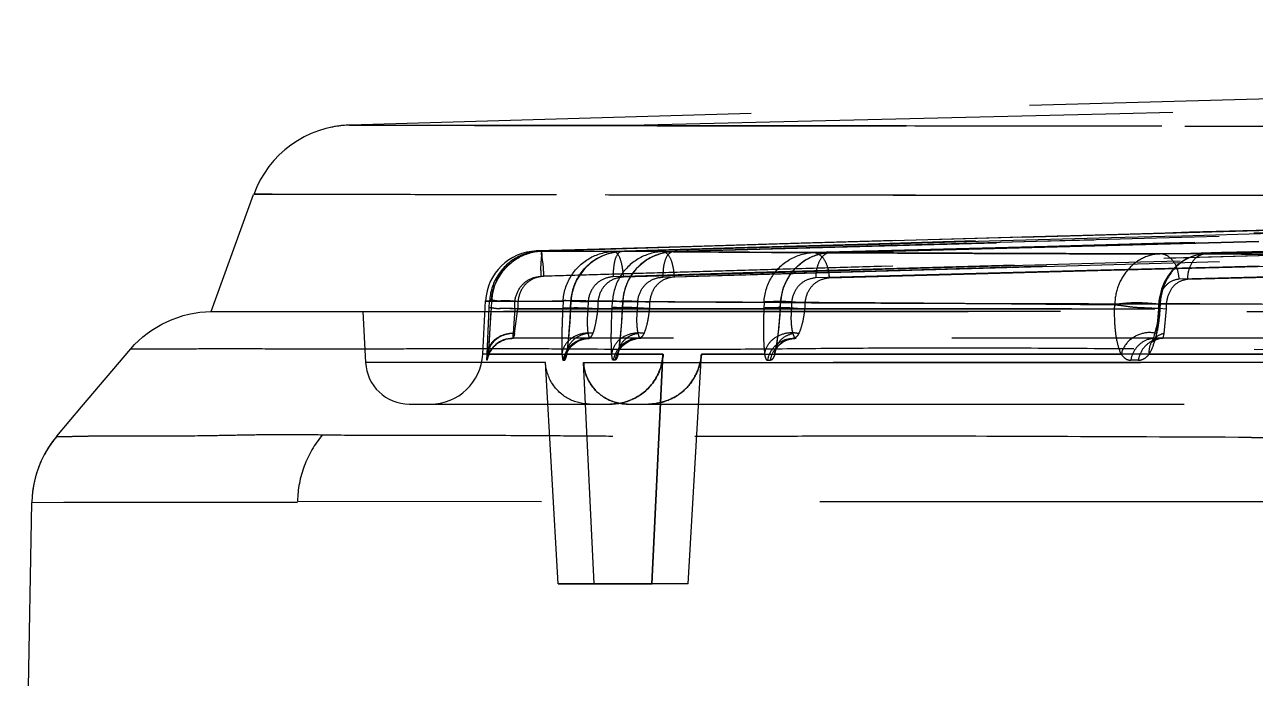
# Model space of a CAD drawing. Header units: millimetres. Extents: x 1236 to 1656, y -100 to 494.
# Drawn here: x 1473.7 to 1476.507, y 346.634 to 348.125 of the extents above; entities that cross this region are included whole.
import ezdxf

# ---------------------------------------------------------------- set-up
doc = ezdxf.new("R2010")
doc.units = ezdxf.units.MM
doc.header["$LTSCALE"] = 0.1
doc.linetypes.add('HIDDENX2', pattern=[19.05, 12.7, -6.35])
doc.layers.add('HIDDEN', color=8, linetype='HIDDENX2')

msp = doc.modelspace()

# ---------------------------------------------------------------- linework, layer by layer
at = {"layer": 'HIDDEN'}
for p, q in [((1474.8508, 347.8952), (1474.4428, 347.8961)), ((1474.938, 347.895), (1474.8508, 347.8952)), ((1475.0492, 347.8948), (1474.938, 347.895)), ((1474.1255, 347.4707), (1474.2226, 347.7376)), ((1477.0353, 347.6706), (1474.8679, 347.6089)), ((1476.5153, 347.6304), (1475.5374, 347.605)), ((1475.5376, 347.605), (1476.5155, 347.6305)), ((1474.8679, 347.6089), (1474.8646, 347.6088)), ((1474.8679, 347.6089), (1474.8666, 347.6089)), ((1475.0435, 347.6079), (1474.8679, 347.6089)), ((1474.868, 347.6089), (1474.8767, 347.6088)), ((1474.881, 347.6088), (1475.1555, 347.6073)), ((1475.4994, 347.6053), (1475.0617, 347.6078)), ((1474.1251, 347.4708), (1474.9684, 347.4708)), ((1474.1255, 347.4708), (1474.421, 347.4708)), ((1474.1255, 347.4708), (1474.4511, 347.4708)), ((1474.4511, 347.4708), (1474.5826, 347.4708)), ((1474.4717, 347.471), (1474.4778, 347.3544)), ((1474.5826, 347.4708), (1476.6082, 347.4708)), ((1512.2577, 347.4708), (1474.6207, 347.4708)), ((1474.7453, 347.3734), (1474.7517, 347.4952)), ((1474.7517, 347.4952), (1474.7607, 347.4952)), ((1474.7517, 347.4947), (1474.9284, 347.4947)), ((1474.755, 347.3734), (1474.7598, 347.4783)), ((1474.7641, 347.4803), (1474.7576, 347.3734)), ((1474.7598, 347.4783), (1474.7607, 347.4952)), ((1474.7598, 347.4783), (1474.7607, 347.4952)), ((1474.7649, 347.4952), (1474.764, 347.4783)), ((1475.0409, 347.4952), (1474.7649, 347.4936)), ((1474.818, 347.4773), (1474.8147, 347.4207)), ((1474.8177, 347.4207), (1474.8251, 347.4772)), ((1474.818, 347.4773), (1474.8183, 347.4942)), ((1474.818, 347.4773), (1489.0818, 347.4773)), ((1474.8255, 347.4942), (1474.8251, 347.4772)), ((1474.8251, 347.4772), (1492.3882, 347.4772)), ((1474.9284, 347.4942), (1474.9276, 347.4783)), ((1474.9454, 347.4783), (1474.9463, 347.4942)), ((1474.9455, 347.4783), (1474.9849, 347.4772)), ((1474.9458, 347.4783), (1474.9467, 347.4941)), ((1474.9464, 347.4941), (1474.9855, 347.4931)), ((1474.9467, 347.4941), (1475.3869, 347.4915)), ((1474.9855, 347.4931), (1474.9849, 347.4772)), ((1475.0081, 347.4772), (1475.0084, 347.4932)), ((1475.0081, 347.4772), (1491.3229, 347.4772)), ((1475.0402, 347.4797), (1475.0409, 347.4936)), ((1475.0642, 347.4935), (1475.0634, 347.4783)), ((1475.0644, 347.4934), (1475.0635, 347.4783)), ((1475.0635, 347.4783), (1475.0981, 347.4772)), ((1475.0986, 347.4924), (1475.0644, 347.4934)), ((1475.0981, 347.4772), (1475.0986, 347.4924)), ((1475.1257, 347.4926), (1475.1254, 347.4772)), ((1475.3869, 347.4915), (1475.3864, 347.4783)), ((1475.4235, 347.4783), (1475.4242, 347.4914)), ((1475.4239, 347.4783), (1475.4246, 347.4913)), ((1475.4491, 347.4772), (1475.4239, 347.4783)), ((1475.4246, 347.4913), (1475.4496, 347.4903)), ((1475.4457, 347.4796), (1475.4803, 347.4772)), ((1475.4805, 347.4905), (1475.4474, 347.4928)), ((1475.4496, 347.4903), (1475.4491, 347.4772)), ((1475.4803, 347.4772), (1475.4805, 347.4905)), ((1476.2864, 347.4772), (1476.2816, 347.4207)), ((1476.2865, 347.4871), (1476.2865, 347.4772)), ((1476.2874, 347.4884), (1476.2869, 347.4784)), ((1476.2896, 347.4783), (1476.2869, 347.4784)), ((1476.2869, 347.4784), (1476.3044, 347.4772)), ((1476.3048, 347.4873), (1476.2874, 347.4884)), ((1476.2874, 347.4884), (1476.2902, 347.4883)), ((1476.2902, 347.4883), (1476.2896, 347.4783)), ((1476.2992, 347.4207), (1476.3044, 347.4772)), ((1476.3044, 347.4772), (1476.3048, 347.4873)), ((1474.8142, 347.4097), (1474.8147, 347.4207)), ((1476.2816, 347.4207), (1476.2797, 347.4097)), ((1476.2969, 347.4097), (1476.2992, 347.4207)), ((1473.8303, 347.2531), (1473.9424, 347.3857)), ((1492.325, 347.4097), (1474.8136, 347.4097)), ((1474.8137, 347.4097), (1474.8142, 347.4097)), ((1474.9878, 347.4096), (1474.9894, 347.4097)), ((1474.9256, 347.3734), (1474.7453, 347.3734)), ((1474.755, 347.3734), (1474.7453, 347.3734)), ((1474.7544, 347.3597), (1474.755, 347.3734)), ((1474.7551, 347.3597), (1474.7544, 347.3597)), ((1474.7576, 347.3734), (1474.7551, 347.3597)), ((1474.7576, 347.3734), (1475.0393, 347.3734)), ((1474.9281, 347.3597), (1474.9311, 347.3597)), ((1475.1558, 347.3734), (1474.937, 347.3734)), ((1475.0469, 347.3597), (1475.043, 347.3597)), ((1475.0537, 347.3734), (1475.1565, 347.3734)), ((1475.131, 346.8497), (1475.1562, 347.3734)), ((1475.1312, 346.8496), (1475.1565, 347.3734)), ((1475.2138, 346.8497), (1475.2438, 347.3734)), ((1475.2139, 346.8497), (1475.244, 347.3733)), ((1475.3882, 347.3734), (1475.2437, 347.3734)), ((1475.2441, 347.3733), (1476.2014, 347.3732)), ((1475.3951, 347.3596), (1475.4014, 347.3596)), ((1478.4747, 347.3734), (1475.4113, 347.3734)), ((1476.2403, 347.3597), (1476.2232, 347.3597)), ((1476.265, 347.3734), (1480.2381, 347.3734)), ((1476.5049, 347.3846), (1476.6063, 347.3843)), ((1474.4778, 347.3544), (1474.8881, 347.3549)), ((1474.8881, 347.3544), (1474.4778, 347.3544)), ((1474.9168, 346.8497), (1474.8881, 347.3545)), ((1474.9168, 346.8496), (1474.8881, 347.3544)), ((1474.9993, 346.8497), (1474.9751, 347.3546)), ((1474.9993, 346.8497), (1474.9751, 347.3544)), ((1474.9752, 347.3544), (1484.434, 347.3544)), ((1473.7738, 347.1863), (1473.8303, 347.2531)), ((1474.5776, 347.2597), (1475.0367, 347.2597)), ((1475.0748, 347.2597), (1484.4411, 347.2597)), ((1473.7737, 347.1862), (1473.7739, 347.1866)), ((1475.0416, 347.1861), (1475.0329, 347.1861)), ((1473.7174, 347.0495), (1473.7167, 347.0352)), ((1473.7174, 347.0495), (1473.7174, 347.0496)), ((1473.7002, 346.0892), (1473.7167, 347.0352)), ((1473.7167, 347.0352), (1473.7898, 347.0356)), ((1473.7898, 347.0356), (1474.3224, 347.0356)), ((1478.6893, 347.0356), (1474.3226, 347.0373)), ((1475.2139, 346.8497), (1474.9168, 346.8497)), ((1474.9168, 346.8496), (1475.1312, 346.8496))]:
    msp.add_line(p, q, dxfattribs=at)
for points in [[(1477.2615, 347.9767), (1474.4416, 347.896), (1474.4396, 347.8959), (1474.4369, 347.8958), (1474.4336, 347.8956), (1474.4298, 347.8954), (1474.4256, 347.895), (1474.4213, 347.8945), (1474.4167, 347.8939), (1474.412, 347.8932), (1474.4071, 347.8924), (1474.4021, 347.8914), (1474.397, 347.8903)], [(1488.9905, 347.8735), (1486.6445, 347.852), (1484.296, 347.8214), (1481.9449, 347.7819), (1479.5913, 347.7332), (1477.2352, 347.6756), (1474.8767, 347.6089)], [(1489.018, 347.8736), (1486.6694, 347.8521), (1484.3178, 347.8216), (1481.9631, 347.782), (1479.6054, 347.7334), (1477.2447, 347.6756), (1474.881, 347.6088)], [(1489.3098, 347.8746), (1487.0823, 347.8542), (1484.7958, 347.8245), (1482.4505, 347.7852), (1480.0464, 347.7362), (1477.5834, 347.6771), (1475.0617, 347.6078)], [(1489.4711, 347.8751), (1487.3496, 347.8556), (1485.1238, 347.8268), (1482.7938, 347.7879), (1480.3597, 347.7385), (1477.8215, 347.6783), (1475.1791, 347.6071)], [(1490.4028, 347.8776), (1488.34, 347.8564), (1486.1683, 347.8237), (1483.8878, 347.7802), (1481.4985, 347.7273), (1479.0003, 347.667), (1476.3933, 347.602)], [(1474.881, 347.6088), (1474.8634, 347.607), (1474.8463, 347.6024), (1474.8299, 347.5954), (1474.8148, 347.586), (1474.8012, 347.5745), (1474.7893, 347.5611), (1474.7796, 347.5462), (1474.7721, 347.53), (1474.7671, 347.5128), (1474.7649, 347.4952)], [(1474.8767, 347.6089), (1474.8673, 347.6082), (1474.858, 347.6068), (1474.8489, 347.6046), (1474.84, 347.6017)], [(1475.0617, 347.6078), (1475.0463, 347.6063), (1475.0312, 347.6027), (1475.0166, 347.5971), (1475.0027, 347.5895), (1474.9898, 347.5801), (1474.9781, 347.569), (1474.9678, 347.5563), (1474.9593, 347.5422), (1474.9527, 347.5269), (1474.9483, 347.5108), (1474.9463, 347.4942)], [(1475.1791, 347.6071), (1475.1634, 347.6056), (1475.1481, 347.6018), (1475.1335, 347.5961), (1475.1197, 347.5884), (1475.1069, 347.5789), (1475.0954, 347.5678), (1475.0853, 347.5552), (1475.0769, 347.5412), (1475.0705, 347.5261), (1475.0662, 347.51), (1475.0642, 347.4935)], [(1475.5374, 347.605), (1475.5221, 347.6035), (1475.5072, 347.5998), (1475.4929, 347.5942), (1475.4795, 347.5868), (1475.4669, 347.5775), (1475.4555, 347.5666), (1475.4455, 347.5541), (1475.4371, 347.5401), (1475.4306, 347.5248), (1475.4263, 347.5084), (1475.4242, 347.4914)], [(1476.3933, 347.602), (1476.3792, 347.6006), (1476.3653, 347.597), (1476.352, 347.5915), (1476.3394, 347.584), (1476.3276, 347.5747), (1476.3169, 347.5638), (1476.3075, 347.5512), (1476.2996, 347.5371), (1476.2935, 347.5217), (1476.2894, 347.5053), (1476.2874, 347.4884)], [(1474.764, 347.4783), (1474.7631, 347.4624), (1474.7623, 347.447), (1474.7614, 347.4321), (1474.7606, 347.4182), (1474.7598, 347.4053), (1474.759, 347.3937), (1474.7583, 347.3834), (1474.7577, 347.3747)], [(1474.9454, 347.4783), (1474.9445, 347.4619), (1474.9434, 347.446), (1474.9424, 347.4312), (1474.9412, 347.4177), (1474.9401, 347.4055), (1474.939, 347.3949), (1474.938, 347.3859), (1474.9371, 347.3788)], [(1475.0634, 347.4783), (1475.0626, 347.4637), (1475.0616, 347.4496), (1475.0606, 347.4362), (1475.0595, 347.4239), (1475.0584, 347.4126), (1475.0573, 347.4025), (1475.0562, 347.3937), (1475.0552, 347.3862), (1475.0543, 347.3803)], [(1475.4235, 347.4783), (1475.4226, 347.4633), (1475.4215, 347.4489), (1475.4202, 347.4355), (1475.4189, 347.4234), (1475.4175, 347.4127), (1475.4162, 347.4033), (1475.4149, 347.3955), (1475.4136, 347.389), (1475.4126, 347.3843)], [(1476.2869, 347.4784), (1476.286, 347.4661), (1476.2846, 347.4544), (1476.283, 347.4435), (1476.281, 347.4337), (1476.279, 347.4249), (1476.2768, 347.4173), (1476.2748, 347.411), (1476.2728, 347.4059), (1476.2712, 347.4022), (1476.27, 347.4)], [(1474.7577, 347.3747), (1474.7575, 347.3727), (1474.7574, 347.3709), (1474.7572, 347.3694), (1474.757, 347.3681), (1474.7568, 347.3671), (1474.7567, 347.3663), (1474.7566, 347.3658), (1474.7566, 347.3656), (1474.7566, 347.3656), (1474.7567, 347.366), (1474.7569, 347.367), (1474.7574, 347.3684), (1474.7581, 347.3706), (1474.7593, 347.3736), (1474.7608, 347.3769), (1474.7628, 347.3805), (1474.7653, 347.3842), (1474.7681, 347.388), (1474.7714, 347.3917), (1474.7751, 347.3951), (1474.7791, 347.3983), (1474.7834, 347.4011), (1474.788, 347.4036), (1474.7929, 347.4057), (1474.798, 347.4074), (1474.8032, 347.4086), (1474.8086, 347.4094)], [(1474.7919, 347.4056), (1474.7972, 347.4074), (1474.8026, 347.4087), (1474.8082, 347.4094), (1474.8137, 347.4097)], [(1474.8086, 347.4094), (1474.8114, 347.4096), (1474.8142, 347.4097)], [(1474.937, 347.3787), (1474.9366, 347.3763), (1474.9363, 347.3746), (1474.9361, 347.3738), (1474.9361, 347.3739), (1474.9365, 347.375), (1474.9375, 347.3772), (1474.9392, 347.3806), (1474.9418, 347.3847), (1474.9453, 347.3892), (1474.9496, 347.3937), (1474.9544, 347.3977), (1474.9598, 347.4014), (1474.9658, 347.4045), (1474.9725, 347.407), (1474.9798, 347.4088), (1474.9878, 347.4096)], [(1475.0543, 347.3803), (1475.0539, 347.3781), (1475.0535, 347.3767), (1475.0534, 347.3762), (1475.0535, 347.3765), (1475.054, 347.3778), (1475.0551, 347.3801), (1475.0571, 347.3835), (1475.0602, 347.3879), (1475.0642, 347.3924), (1475.0693, 347.397), (1475.0752, 347.4011), (1475.0818, 347.4045), (1475.0892, 347.4073), (1475.0972, 347.409), (1475.106, 347.4097)], [(1475.4126, 347.3843), (1475.4121, 347.3826), (1475.4119, 347.3818), (1475.4119, 347.382), (1475.4125, 347.3831), (1475.4137, 347.3852), (1475.4157, 347.3882), (1475.4188, 347.392), (1475.4231, 347.3961), (1475.4284, 347.4001), (1475.4348, 347.4038), (1475.4422, 347.4068), (1475.4504, 347.4088), (1475.4596, 347.4097)], [(1476.27, 347.3999), (1476.2696, 347.3993), (1476.2704, 347.4002), (1476.2725, 347.4021), (1476.2763, 347.4046), (1476.2817, 347.407), (1476.2886, 347.4089), (1476.2966, 347.4097)]]:
    msp.add_lwpolyline(points, dxfattribs=at)
for centre, radius, start, end in [((1474.4484, 347.6561), 0.24, 91.745, 160.0405), ((1493.5072, -269.617), 617.449, 90.4170255, 91.7289886), ((1493.4915, -268.3383), 616.1704, 90.4180088, 91.7305396), ((1474.8715, 347.489), 0.12, 91.7492, 177.1072), ((1474.344, 376.8805), 29.4953, 270.26049, 270.46765), ((1474.8136, 347.3497), 0.06, 89.8809, 170.4088), ((1474.8143, 347.3497), 0.06, 90.123, 170.4089), ((1474.6255, 347.3797), 0.12, 269.9246, 356.9829), ((1474.5777, 347.3597), 0.1, 182.9805, 269.9061), ((1473.9569, 347.0308), 0.2403, 139.6921, 159.3478), ((1473.9569, 347.0309), 0.2403, 139.6005, 159.2118), ((1476.7497, 425.5406), 78.3574, 269.816426, 269.988306), ((1473.9575, 347.0309), 0.2408, 159.2529, 172.2665), ((1473.9565, 347.031), 0.2398, 159.3608, 165.8678), ((1473.9574, 347.0308), 0.2407, 165.8803, 172.4397), ((1473.9575, 347.0309), 0.2408, 172.2792, 175.5402), ((1473.9575, 347.0308), 0.2408, 172.4366, 175.5426)]:
    msp.add_arc(centre, radius, start, end, dxfattribs=at)
for points, knots in [([(1475.0491, 347.8948), (1478.1135, 347.9716), (1484.2434, 348.0868), (1493.4397, 348.1443), (1502.6359, 348.0868), (1508.7658, 347.9716), (1511.8302, 347.8948)], [0, 0, 0, 0, 0.25, 0.5, 0.75, 1, 1, 1, 1]), ([(1474.4411, 347.896), (1474.4416, 347.896), (1474.4435, 347.896), (1474.448, 347.896), (1474.4554, 347.896), (1474.4712, 347.8959), (1474.4983, 347.8959), (1474.5615, 347.8958), (1474.6699, 347.8955), (1474.7978, 347.8953), (1474.9236, 347.8951), (1475.0367, 347.8949), (1475.1686, 347.8946), (1475.331, 347.8944), (1475.541, 347.8941), (1475.7546, 347.8939), (1475.9644, 347.8938), (1476.157, 347.8936), (1476.3767, 347.8935), (1476.7301, 347.8934), (1477.2521, 347.8933), (1477.9697, 347.8932), (1478.8021, 347.8932), (1479.7351, 347.8933), (1480.7491, 347.8935), (1482.207, 347.8937), (1483.713, 347.8939), (1485.2543, 347.8942), (1486.4367, 347.8943), (1487.6284, 347.8944), (1488.8273, 347.8943), (1490.0325, 347.8939), (1491.2041, 347.8933), (1492.3402, 347.8926), (1493.0727, 347.8923), (1493.4391, 347.8922)], [0, 0, 0, 0, 0.000078, 0.000312, 0.000702, 0.001247, 0.002806, 0.004989, 0.011227, 0.019924, 0.025187, 0.031083, 0.037783, 0.046023, 0.056721, 0.070956, 0.07975, 0.089844, 0.10137, 0.114443, 0.145647, 0.183798, 0.227763, 0.277088, 0.331133, 0.387887, 0.507311, 0.568943, 0.631279, 0.694023, 0.75713, 0.820596, 0.884336, 0.942135, 1, 1, 1, 1]), ([(1493.4393, 347.893), (1493.3196, 347.893), (1493.0806, 347.893), (1492.7213, 347.8932), (1492.3615, 347.8934), (1492.0039, 347.8935), (1491.6516, 347.8937), (1491.3032, 347.8938), (1490.9503, 347.894), (1490.5816, 347.8941), (1490.1856, 347.8942), (1489.7506, 347.8943), (1489.2661, 347.8943), (1488.7222, 347.8944), (1488.1101, 347.8944), (1487.4221, 347.8943), (1486.6521, 347.8943), (1485.7913, 347.8942), (1484.8302, 347.8941), (1483.7798, 347.8939), (1482.7032, 347.8938), (1481.6826, 347.8936), (1480.7761, 347.8934), (1479.9844, 347.8933), (1479.2844, 347.8932), (1478.6568, 347.8932), (1478.092, 347.8932), (1477.5846, 347.8933), (1477.1285, 347.8933), (1476.7163, 347.8934), (1476.3421, 347.8936), (1476.0051, 347.8937), (1475.7084, 347.8939), (1475.4541, 347.8942), (1475.2394, 347.8945), (1475.1087, 347.8947), (1475.0491, 347.8948)], [0, 0, 0, 0, 0.019536, 0.038982, 0.058621, 0.078223, 0.09732, 0.11608, 0.135062, 0.154893, 0.176221, 0.199673, 0.22584, 0.25526, 0.288397, 0.325695, 0.367502, 0.413999, 0.466116, 0.524291, 0.585359, 0.641741, 0.690769, 0.733236, 0.770895, 0.804967, 0.835605, 0.86304, 0.887734, 0.910011, 0.930285, 0.948779, 0.964986, 0.978676, 0.99027, 1, 1, 1, 1]), ([(1474.8767, 347.6088), (1476.448, 347.6563), (1479.5876, 347.7392), (1484.2924, 347.8274), (1487.4256, 347.8622), (1488.9905, 347.8735)], [0, 0, 0, 0, 0.334098, 0.667429, 1, 1, 1, 1]), ([(1489.018, 347.8736), (1487.4513, 347.8623), (1484.3135, 347.8275), (1479.601, 347.7393), (1476.4557, 347.6563), (1474.881, 347.6088)], [0, 0, 0, 0, 0.332429, 0.665762, 1, 1, 1, 1]), ([(1489.2018, 347.8742), (1487.5387, 347.8621), (1484.3023, 347.8245), (1479.5828, 347.7321), (1476.5266, 347.6514), (1475.0435, 347.6079)], [0, 0, 0, 0, 0.352331, 0.685663, 1, 1, 1, 1]), ([(1475.0617, 347.6078), (1476.5521, 347.6512), (1479.6254, 347.7321), (1484.3749, 347.8248), (1487.634, 347.8625), (1489.3098, 347.8746)], [0, 0, 0, 0, 0.313872, 0.647204, 1, 1, 1, 1]), ([(1475.1555, 347.6073), (1476.6201, 347.6492), (1479.6604, 347.7292), (1484.3878, 347.8235), (1487.6507, 347.8623), (1489.3377, 347.8747)], [0, 0, 0, 0, 0.309886, 0.643216, 1, 1, 1, 1]), ([(1489.4712, 347.8751), (1487.7687, 347.8628), (1484.478, 347.824), (1479.714, 347.7292), (1476.6527, 347.649), (1475.1792, 347.6071)], [0, 0, 0, 0, 0.357311, 0.690642, 1, 1, 1, 1]), ([(1489.7018, 347.8758), (1487.9691, 347.8628), (1484.6581, 347.8207), (1479.9241, 347.7208), (1476.9228, 347.6429), (1475.4994, 347.6053)], [0, 0, 0, 0, 0.365951, 0.699282, 1, 1, 1, 1]), ([(1476.29, 347.6023), (1476.6625, 347.6116), (1477.408, 347.6303), (1478.5707, 347.6596), (1479.7785, 347.6897), (1481.0762, 347.7214), (1482.4193, 347.7528), (1483.8531, 347.7841), (1485.3326, 347.8133), (1486.9029, 347.8398), (1488.5186, 347.8618), (1489.6259, 347.8727), (1490.1796, 347.8771)], [0, 0, 0, 0, 0.08048, 0.161025, 0.251157, 0.341392, 0.441323, 0.541288, 0.651081, 0.760873, 0.880434, 1, 1, 1, 1]), ([(1490.4029, 347.8776), (1489.8414, 347.8733), (1488.7184, 347.8624), (1487.0811, 347.8402), (1485.4912, 347.8134), (1483.9958, 347.7841), (1482.5482, 347.7526), (1481.195, 347.721), (1479.8893, 347.6893), (1478.6771, 347.6592), (1477.5121, 347.63), (1476.7664, 347.6114), (1476.3937, 347.6021)], [0, 0, 0, 0, 0.120226, 0.240446, 0.350569, 0.460687, 0.560657, 0.660585, 0.75049, 0.840289, 0.920178, 1, 1, 1, 1]), ([(1489.2899, 347.8168), (1487.7067, 347.8045), (1484.5403, 347.7684), (1479.7909, 347.6794), (1476.625, 347.597), (1475.0422, 347.55)], [0, 0, 0, 0, 0.333299, 0.666632, 1, 1, 1, 1]), ([(1475.0661, 347.55), (1476.6385, 347.5961), (1479.7838, 347.6796), (1484.5026, 347.7674), (1487.6489, 347.8049), (1489.2222, 347.8164)], [0, 0, 0, 0, 0.33331, 0.666643, 1, 1, 1, 1]), ([(1475.1558, 347.5492), (1476.7434, 347.5944), (1479.9185, 347.6787), (1484.6818, 347.7663), (1487.8573, 347.8057), (1489.4451, 347.8172)], [0, 0, 0, 0, 0.333376, 0.666709, 1, 1, 1, 1]), ([(1489.3635, 347.8169), (1487.7875, 347.8039), (1484.6356, 347.7669), (1479.9085, 347.6777), (1476.7577, 347.596), (1475.1825, 347.5495)], [0, 0, 0, 0, 0.333361, 0.666693, 1, 1, 1, 1]), ([(1489.8488, 347.8187), (1488.3121, 347.8064), (1485.1814, 347.769), (1480.4, 347.6714), (1477.1553, 347.592), (1475.5044, 347.5475)], [0, 0, 0, 0, 0.321332, 0.654668, 1, 1, 1, 1]), ([(1475.5354, 347.5477), (1477.1693, 347.5922), (1480.3811, 347.6715), (1485.1149, 347.7685), (1488.2148, 347.8059), (1489.7367, 347.8182)], [0, 0, 0, 0, 0.34523, 0.678556, 1, 1, 1, 1]), ([(1490.2224, 347.8194), (1488.7302, 347.806), (1485.6947, 347.7667), (1481.0652, 347.6631), (1477.9278, 347.5867), (1476.3336, 347.5446)], [0, 0, 0, 0, 0.322266, 0.655589, 1, 1, 1, 1]), ([(1476.3522, 347.5444), (1477.9608, 347.5867), (1481.126, 347.6634), (1485.7953, 347.7674), (1488.8563, 347.8066), (1490.3606, 347.8199)], [0, 0, 0, 0, 0.344551, 0.677897, 1, 1, 1, 1]), ([(1484.4385, 347.736), (1484.2974, 347.736), (1483.3906, 347.7358), (1482.1186, 347.7356), (1480.6388, 347.7355), (1479.3205, 347.7352), (1478.1205, 347.7351), (1477.0672, 347.7352), (1476.5336, 347.7353), (1476.1728, 347.7355), (1475.9491, 347.7356), (1475.7535, 347.7357), (1475.541, 347.7359), (1475.3252, 347.7361), (1475.1135, 347.7363), (1474.9504, 347.7366), (1474.8182, 347.7369), (1474.7051, 347.7371), (1474.5794, 347.7373), (1474.4516, 347.7376), (1474.3432, 347.7378), (1474.28, 347.7379), (1474.2529, 347.738), (1474.2371, 347.738), (1474.2297, 347.738), (1474.2252, 347.738), (1474.2233, 347.738), (1474.2228, 347.738)], [0, 0, 0, 0, 0.041433, 0.266299, 0.373546, 0.475987, 0.653428, 0.725969, 0.785302, 0.810109, 0.831931, 0.850995, 0.867566, 0.894325, 0.914364, 0.929748, 0.942222, 0.953184, 0.962963, 0.979128, 0.990725, 0.994785, 0.997682, 0.998696, 0.99942, 0.999854, 1, 1, 1, 1]), ([(1493.4395, 347.7351), (1493.0705, 347.7352), (1492.3324, 347.7355), (1491.1877, 347.7362), (1490.0071, 347.7365), (1488.7925, 347.7365), (1487.5834, 347.7365), (1486.3805, 347.7363), (1485.1863, 347.7362), (1483.6299, 347.7359), (1482.1074, 347.7357), (1480.6304, 347.7355), (1479.5979, 347.7353), (1478.6459, 347.7352), (1477.9139, 347.7352), (1477.3827, 347.7352), (1476.9341, 347.7353), (1476.4556, 347.7354), (1475.9739, 347.7356), (1475.6025, 347.7359), (1475.3208, 347.7361), (1475.1078, 347.7364), (1474.9437, 347.7367), (1474.8107, 347.7369), (1474.697, 347.7372), (1474.5965, 347.7374), (1474.5079, 347.7376), (1474.4314, 347.7377), (1474.367, 347.7378), (1474.3215, 347.7379), (1474.2915, 347.738), (1474.2739, 347.738), (1474.2591, 347.7381), (1474.247, 347.7381), (1474.2385, 347.7381), (1474.233, 347.7381), (1474.2298, 347.7381), (1474.2273, 347.7381), (1474.2253, 347.7381), (1474.224, 347.7381), (1474.2232, 347.7381), (1474.223, 347.7381)], [0, 0, 0, 0, 0.057607, 0.115228, 0.178703, 0.241924, 0.304839, 0.367458, 0.429728, 0.491263, 0.61044, 0.667409, 0.721845, 0.771629, 0.816039, 0.836117, 0.854566, 0.886075, 0.910809, 0.929771, 0.94406, 0.954784, 0.963015, 0.969685, 0.975546, 0.98077, 0.985379, 0.989366, 0.992719, 0.995425, 0.996484, 0.997396, 0.998166, 0.998796, 0.999291, 0.999489, 0.999655, 0.999788, 0.99989, 0.99996, 1, 1, 1, 1]), ([(1474.8767, 347.6089), (1474.8571, 347.6082), (1474.8177, 347.5966), (1474.7742, 347.554), (1474.7617, 347.5148), (1474.7607, 347.4952)], [0, 0, 0, 0, 0.333826, 0.665004, 1, 1, 1, 1]), ([(1474.7649, 347.4952), (1474.7659, 347.5149), (1474.7785, 347.5542), (1474.8222, 347.5967), (1474.8616, 347.6082), (1474.881, 347.6088)], [0, 0, 0, 0, 0.335478, 0.66899, 1, 1, 1, 1]), ([(1474.8767, 347.6089), (1474.8795, 347.6089), (1474.8793, 347.5939), (1474.8831, 347.579), (1474.8834, 347.5607), (1474.8837, 347.551)], [0, 0, 0, 0, 0.14072, 0.502851, 1, 1, 1, 1]), ([(1474.881, 347.6088), (1474.8783, 347.6088), (1474.8794, 347.5938), (1474.8765, 347.5789), (1474.8773, 347.5606), (1474.8776, 347.5509)], [0, 0, 0, 0, 0.14135, 0.502247, 1, 1, 1, 1]), ([(1474.9284, 347.4942), (1474.9294, 347.514), (1474.9417, 347.5533), (1474.9851, 347.5957), (1475.0242, 347.6073), (1475.0435, 347.6079)], [0, 0, 0, 0, 0.337435, 0.669841, 1, 1, 1, 1]), ([(1474.9464, 347.4941), (1474.9474, 347.5136), (1474.9593, 347.5527), (1475.0024, 347.5958), (1475.042, 347.6072), (1475.0617, 347.6078)], [0, 0, 0, 0, 0.331807, 0.664162, 1, 1, 1, 1]), ([(1475.1555, 347.6073), (1475.136, 347.6067), (1475.0968, 347.5948), (1475.0538, 347.5522), (1475.0419, 347.5131), (1475.0409, 347.4936)], [0, 0, 0, 0, 0.333042, 0.666255, 1, 1, 1, 1]), ([(1475.0617, 347.6078), (1475.0575, 347.6077), (1475.0484, 347.597), (1475.0437, 347.577), (1475.0422, 347.5597), (1475.0423, 347.55)], [0, 0, 0, 0, 0.19973, 0.546861, 1, 1, 1, 1]), ([(1475.066, 347.55), (1475.0656, 347.5599), (1475.0631, 347.5775), (1475.0574, 347.5976), (1475.0478, 347.608), (1475.0435, 347.6079)], [0, 0, 0, 0, 0.455977, 0.80281, 1, 1, 1, 1]), ([(1475.1793, 347.6071), (1475.1599, 347.6066), (1475.1204, 347.5953), (1475.0773, 347.5522), (1475.0654, 347.5129), (1475.0644, 347.4934)], [0, 0, 0, 0, 0.330731, 0.667368, 1, 1, 1, 1]), ([(1475.1824, 347.5495), (1475.182, 347.5592), (1475.1794, 347.5765), (1475.172, 347.5976), (1475.1606, 347.6074), (1475.1555, 347.6073)], [0, 0, 0, 0, 0.43062, 0.770148, 1, 1, 1, 1]), ([(1475.1792, 347.6071), (1475.1743, 347.607), (1475.1635, 347.5974), (1475.1571, 347.5763), (1475.1557, 347.5589), (1475.156, 347.5492)], [0, 0, 0, 0, 0.221124, 0.562204, 1, 1, 1, 1]), ([(1475.1793, 347.6071), (1475.2051, 347.607), (1475.2596, 347.6067), (1475.3467, 347.6061), (1475.445, 347.6055), (1475.5578, 347.6049), (1475.6915, 347.6042), (1475.8538, 347.6035), (1476.0124, 347.6029), (1476.1619, 347.6025), (1476.2457, 347.6024), (1476.29, 347.6023)], [0, 0, 0, 0, 0.069785, 0.147062, 0.235309, 0.335321, 0.451742, 0.596301, 0.773802, 0.880168, 1, 1, 1, 1]), ([(1475.3867, 347.4916), (1475.3877, 347.5114), (1475.3992, 347.5508), (1475.4421, 347.593), (1475.4804, 347.6048), (1475.4994, 347.6053)], [0, 0, 0, 0, 0.342655, 0.672548, 1, 1, 1, 1]), ([(1475.4245, 347.4913), (1475.4256, 347.5104), (1475.4373, 347.5489), (1475.4786, 347.5929), (1475.5181, 347.6046), (1475.5376, 347.605)], [0, 0, 0, 0, 0.329281, 0.663642, 1, 1, 1, 1]), ([(1475.4994, 347.6053), (1475.5055, 347.6054), (1475.5194, 347.5982), (1475.5313, 347.5762), (1475.5348, 347.558), (1475.5352, 347.5477)], [0, 0, 0, 0, 0.24983, 0.577038, 1, 1, 1, 1]), ([(1475.5376, 347.605), (1475.5314, 347.6049), (1475.5177, 347.597), (1475.5072, 347.5749), (1475.5046, 347.5572), (1475.5046, 347.5474)], [0, 0, 0, 0, 0.259004, 0.592803, 1, 1, 1, 1]), ([(1478.5129, 347.6005), (1478.3953, 347.6005), (1478.1682, 347.6005), (1477.8341, 347.6006), (1477.521, 347.6008), (1477.1546, 347.601), (1476.8276, 347.6013), (1476.5375, 347.6018), (1476.3121, 347.6022), (1476.0802, 347.6027), (1475.8787, 347.6034), (1475.7494, 347.604), (1475.6714, 347.6043), (1475.602, 347.6047), (1475.5584, 347.6049), (1475.5376, 347.605)], [0, 0, 0, 0, 0.11862, 0.228981, 0.33683, 0.434337, 0.598394, 0.666618, 0.726803, 0.82566, 0.900435, 0.930008, 0.955992, 0.979089, 1, 1, 1, 1]), ([(1476.29, 347.6023), (1476.2762, 347.6019), (1476.2486, 347.5945), (1476.215, 347.5681), (1476.1921, 347.5303), (1476.1868, 347.5005), (1476.1866, 347.4855)], [0, 0, 0, 0, 0.24165, 0.481712, 0.735457, 1, 1, 1, 1]), ([(1476.3334, 347.5446), (1476.333, 347.5544), (1476.3291, 347.5728), (1476.3142, 347.5953), (1476.2977, 347.6024), (1476.29, 347.6023)], [0, 0, 0, 0, 0.374702, 0.703471, 1, 1, 1, 1]), ([(1476.3937, 347.602), (1476.3761, 347.6016), (1476.3392, 347.5895), (1476.3014, 347.5457), (1476.2912, 347.5076), (1476.2902, 347.4884)], [0, 0, 0, 0, 0.316573, 0.654802, 1, 1, 1, 1]), ([(1476.3937, 347.602), (1476.3865, 347.602), (1476.3709, 347.5955), (1476.3561, 347.5733), (1476.3525, 347.5546), (1476.3524, 347.5444)], [0, 0, 0, 0, 0.279153, 0.603544, 1, 1, 1, 1]), ([(1476.3937, 347.6021), (1476.6124, 347.6016), (1477.1143, 347.601), (1477.9922, 347.6005), (1479.0592, 347.6005), (1479.8432, 347.6007), (1480.2511, 347.6009)], [0, 0, 0, 0, 0.170114, 0.390298, 0.682754, 1, 1, 1, 1]), ([(1474.8181, 347.4935), (1474.8197, 347.5038), (1474.8261, 347.5236), (1474.8483, 347.5453), (1474.8679, 347.5504), (1474.8776, 347.551)], [0, 0, 0, 0, 0.350663, 0.67397, 1, 1, 1, 1]), ([(1474.8838, 347.551), (1474.8739, 347.5503), (1474.8543, 347.5452), (1474.8319, 347.5233), (1474.8265, 347.5033), (1474.8253, 347.4929)], [0, 0, 0, 0, 0.331102, 0.650322, 1, 1, 1, 1]), ([(1475.0422, 347.55), (1475.0325, 347.5492), (1475.0132, 347.5438), (1474.9915, 347.5219), (1474.9862, 347.5022), (1474.9852, 347.4921)], [0, 0, 0, 0, 0.332358, 0.653863, 1, 1, 1, 1]), ([(1475.0083, 347.4919), (1475.0094, 347.5022), (1475.0147, 347.5221), (1475.0366, 347.5443), (1475.0562, 347.5493), (1475.0661, 347.55)], [0, 0, 0, 0, 0.348904, 0.667502, 1, 1, 1, 1]), ([(1475.0983, 347.4915), (1475.0993, 347.5017), (1475.1047, 347.5215), (1475.1264, 347.5436), (1475.146, 347.5486), (1475.1558, 347.5492)], [0, 0, 0, 0, 0.345869, 0.667872, 1, 1, 1, 1]), ([(1475.1825, 347.5495), (1475.1728, 347.5487), (1475.1534, 347.5435), (1475.1318, 347.5213), (1475.1267, 347.5015), (1475.1256, 347.4912)], [0, 0, 0, 0, 0.330373, 0.650888, 1, 1, 1, 1]), ([(1475.5044, 347.5475), (1475.4948, 347.5466), (1475.4757, 347.541), (1475.4552, 347.5188), (1475.4501, 347.4995), (1475.4493, 347.4896)], [0, 0, 0, 0, 0.332895, 0.658162, 1, 1, 1, 1]), ([(1475.4804, 347.4893), (1475.4812, 347.4993), (1475.4861, 347.5187), (1475.5065, 347.5412), (1475.5257, 347.5467), (1475.5354, 347.5477)], [0, 0, 0, 0, 0.344915, 0.665923, 1, 1, 1, 1]), ([(1476.3336, 347.5446), (1476.3252, 347.5437), (1476.3079, 347.5378), (1476.2909, 347.5151), (1476.2871, 347.4964), (1476.2865, 347.4865)], [0, 0, 0, 0, 0.311923, 0.636676, 1, 1, 1, 1]), ([(1476.3046, 347.4868), (1476.3054, 347.4966), (1476.3096, 347.5151), (1476.3267, 347.5375), (1476.3439, 347.5435), (1476.3522, 347.5444)], [0, 0, 0, 0, 0.364328, 0.689681, 1, 1, 1, 1]), ([(1474.7598, 347.4783), (1474.7608, 347.4811), (1474.7757, 347.4765), (1474.7938, 347.4802), (1474.8139, 347.4778), (1474.8251, 347.4772)], [0, 0, 0, 0, 0.135533, 0.488316, 1, 1, 1, 1]), ([(1474.7607, 347.4952), (1474.7615, 347.498), (1474.7769, 347.4933), (1474.7944, 347.4971), (1474.8146, 347.4948), (1474.8255, 347.4942)], [0, 0, 0, 0, 0.133609, 0.495829, 1, 1, 1, 1]), ([(1474.764, 347.4783), (1474.7632, 347.4804), (1474.7789, 347.4766), (1474.7904, 347.4797), (1474.8086, 347.4777), (1474.818, 347.4773)], [0, 0, 0, 0, 0.122389, 0.47803, 1, 1, 1, 1]), ([(1474.8183, 347.4942), (1474.8093, 347.4946), (1474.7916, 347.4965), (1474.7803, 347.4934), (1474.764, 347.4974), (1474.7649, 347.4952)], [0, 0, 0, 0, 0.502236, 0.867162, 1, 1, 1, 1]), ([(1474.9276, 347.4783), (1474.9269, 347.4648), (1474.9259, 347.4393), (1474.9251, 347.4043), (1474.9252, 347.3828), (1474.9256, 347.3734)], [0, 0, 0, 0, 0.384724, 0.730953, 1, 1, 1, 1]), ([(1474.9276, 347.4783), (1474.9293, 347.48), (1474.9392, 347.4785), (1474.9553, 347.4802), (1474.9802, 347.4787), (1474.9984, 347.4779), (1475.0081, 347.4772)], [0, 0, 0, 0, 0.092513, 0.315244, 0.640593, 1, 1, 1, 1]), ([(1475.0084, 347.4932), (1474.9996, 347.4938), (1474.9825, 347.4946), (1474.9582, 347.4961), (1474.9414, 347.4944), (1474.9305, 347.4962), (1474.9284, 347.4942)], [0, 0, 0, 0, 0.329281, 0.645763, 0.892226, 1, 1, 1, 1]), ([(1474.937, 347.3734), (1474.9383, 347.3827), (1474.9406, 347.4041), (1474.9435, 347.4391), (1474.9451, 347.4648), (1474.9458, 347.4783)], [0, 0, 0, 0, 0.267464, 0.614621, 1, 1, 1, 1]), ([(1474.9849, 347.4772), (1474.9843, 347.47), (1474.9833, 347.4563), (1474.9834, 347.4375), (1474.9843, 347.4259), (1474.9853, 347.4207)], [0, 0, 0, 0, 0.385777, 0.723359, 1, 1, 1, 1]), ([(1474.9964, 347.4207), (1474.9985, 347.4257), (1475.0016, 347.4373), (1475.0053, 347.4562), (1475.0072, 347.47), (1475.0081, 347.4772)], [0, 0, 0, 0, 0.276893, 0.622969, 1, 1, 1, 1]), ([(1475.0393, 347.3734), (1475.0387, 347.3829), (1475.0381, 347.4045), (1475.0386, 347.4399), (1475.0396, 347.4659), (1475.0402, 347.4797)], [0, 0, 0, 0, 0.267562, 0.610726, 1, 1, 1, 1]), ([(1475.1254, 347.4772), (1475.1164, 347.4779), (1475.0985, 347.4788), (1475.0729, 347.4804), (1475.0545, 347.4787), (1475.0426, 347.4804), (1475.0401, 347.4783)], [0, 0, 0, 0, 0.318246, 0.633111, 0.885477, 1, 1, 1, 1]), ([(1475.0409, 347.4936), (1475.0431, 347.4953), (1475.0534, 347.4942), (1475.0711, 347.4956), (1475.097, 347.4942), (1475.1159, 347.4933), (1475.1257, 347.4926)], [0, 0, 0, 0, 0.098535, 0.326202, 0.652256, 1, 1, 1, 1]), ([(1475.0635, 347.4783), (1475.0628, 347.4651), (1475.0612, 347.4399), (1475.0581, 347.4049), (1475.0553, 347.3831), (1475.0537, 347.3734)], [0, 0, 0, 0, 0.374918, 0.720481, 1, 1, 1, 1]), ([(1476.1865, 347.4855), (1476.0472, 347.4868), (1475.8102, 347.4892), (1475.4996, 347.4912), (1475.2648, 347.492), (1475.1278, 347.4929), (1475.0644, 347.4934)], [0, 0, 0, 0, 0.372534, 0.633603, 0.830444, 1, 1, 1, 1]), ([(1475.0997, 347.4207), (1475.0984, 347.426), (1475.097, 347.4376), (1475.0966, 347.4565), (1475.0974, 347.47), (1475.0981, 347.4772)], [0, 0, 0, 0, 0.285021, 0.617345, 1, 1, 1, 1]), ([(1475.1254, 347.4772), (1475.1244, 347.4699), (1475.1226, 347.4563), (1475.1186, 347.4374), (1475.115, 347.4259), (1475.1127, 347.4207)], [0, 0, 0, 0, 0.382736, 0.706095, 1, 1, 1, 1]), ([(1475.3864, 347.4783), (1475.3858, 347.465), (1475.3851, 347.44), (1475.3854, 347.405), (1475.387, 347.3833), (1475.3882, 347.3734)], [0, 0, 0, 0, 0.379613, 0.714654, 1, 1, 1, 1]), ([(1475.3862, 347.4783), (1475.389, 347.48), (1475.4, 347.4796), (1475.4194, 347.4808), (1475.4362, 347.48), (1475.4457, 347.4796)], [0, 0, 0, 0, 0.165283, 0.519795, 1, 1, 1, 1]), ([(1475.4474, 347.4928), (1475.4379, 347.4932), (1475.4209, 347.4941), (1475.4012, 347.4928), (1475.3897, 347.4934), (1475.3867, 347.4916)], [0, 0, 0, 0, 0.471312, 0.82725, 1, 1, 1, 1]), ([(1475.4113, 347.3734), (1475.4135, 347.383), (1475.4174, 347.4046), (1475.4213, 347.4396), (1475.4231, 347.4649), (1475.4239, 347.4783)], [0, 0, 0, 0, 0.281053, 0.619646, 1, 1, 1, 1]), ([(1475.4245, 347.4913), (1475.4451, 347.4912), (1475.4884, 347.491), (1475.5572, 347.4906), (1475.6345, 347.4903), (1475.7637, 347.4897), (1475.966, 347.4891), (1476.1995, 347.4885), (1476.4268, 347.4881), (1476.7199, 347.4876), (1477.0508, 347.4873), (1477.4216, 347.4871), (1477.7402, 347.4869), (1478.0819, 347.4868), (1478.3153, 347.4868), (1478.4363, 347.4868)], [0, 0, 0, 0, 0.020484, 0.043111, 0.068558, 0.097502, 0.171748, 0.270099, 0.330072, 0.398146, 0.562109, 0.659633, 0.767517, 0.879511, 1, 1, 1, 1]), ([(1475.4491, 347.4772), (1475.4486, 347.4698), (1475.4477, 347.4562), (1475.4488, 347.4373), (1475.4507, 347.4259), (1475.4523, 347.4207)], [0, 0, 0, 0, 0.393342, 0.716496, 1, 1, 1, 1]), ([(1475.4662, 347.4207), (1475.4688, 347.4258), (1475.4728, 347.4371), (1475.4774, 347.4561), (1475.4792, 347.4698), (1475.4802, 347.4772)], [0, 0, 0, 0, 0.293185, 0.612248, 1, 1, 1, 1]), ([(1476.2014, 347.3732), (1476.1972, 347.3827), (1476.1908, 347.4042), (1476.1862, 347.4421), (1476.1861, 347.4698), (1476.1865, 347.4855)], [0, 0, 0, 0, 0.270757, 0.588032, 1, 1, 1, 1]), ([(1476.2865, 347.4871), (1476.2778, 347.4884), (1476.2592, 347.4898), (1476.2314, 347.4913), (1476.2069, 347.4889), (1476.192, 347.4876), (1476.1867, 347.4855)], [0, 0, 0, 0, 0.262519, 0.559788, 0.829065, 1, 1, 1, 1]), ([(1476.2865, 347.4772), (1476.2776, 347.4777), (1476.2586, 347.4789), (1476.2305, 347.4794), (1476.2063, 347.4837), (1476.192, 347.4851), (1476.1867, 347.4855)], [0, 0, 0, 0, 0.264645, 0.569921, 0.840361, 1, 1, 1, 1]), ([(1476.2896, 347.4783), (1476.2889, 347.4649), (1476.2863, 347.4394), (1476.2785, 347.404), (1476.27, 347.3826), (1476.265, 347.3734)], [0, 0, 0, 0, 0.370111, 0.708778, 1, 1, 1, 1]), ([(1480.1909, 347.4872), (1479.9652, 347.4871), (1479.5301, 347.487), (1478.8982, 347.4868), (1478.3135, 347.4868), (1477.8565, 347.4869), (1477.5208, 347.4871), (1477.2293, 347.4872), (1476.9114, 347.4874), (1476.5789, 347.4879), (1476.3806, 347.4882), (1476.2902, 347.4884)], [0, 0, 0, 0, 0.173573, 0.334591, 0.486005, 0.623291, 0.686038, 0.744267, 0.847453, 0.930514, 1, 1, 1, 1]), ([(1474.8177, 347.4208), (1474.8077, 347.4212), (1474.7878, 347.418), (1474.7634, 347.4011), (1474.7556, 347.3826), (1474.755, 347.3734)], [0, 0, 0, 0, 0.350761, 0.677414, 1, 1, 1, 1]), ([(1474.8147, 347.4208), (1474.8052, 347.4206), (1474.7867, 347.4165), (1474.7646, 347.3995), (1474.758, 347.382), (1474.7576, 347.3734)], [0, 0, 0, 0, 0.352975, 0.678288, 1, 1, 1, 1]), ([(1474.8177, 347.4207), (1474.8173, 347.4187), (1474.8166, 347.4151), (1474.8149, 347.412), (1474.8142, 347.4097), (1474.8137, 347.4097)], [0, 0, 0, 0, 0.528711, 0.869181, 1, 1, 1, 1]), ([(1474.9964, 347.4208), (1474.9854, 347.4224), (1474.9629, 347.4204), (1474.9354, 347.4028), (1474.9264, 347.3831), (1474.9256, 347.3734)], [0, 0, 0, 0, 0.356498, 0.690144, 1, 1, 1, 1]), ([(1474.9853, 347.4208), (1474.9766, 347.4197), (1474.9601, 347.4144), (1474.9415, 347.397), (1474.9367, 347.381), (1474.9366, 347.3734)], [0, 0, 0, 0, 0.357459, 0.687705, 1, 1, 1, 1]), ([(1474.9853, 347.4207), (1474.9857, 347.4187), (1474.9863, 347.4153), (1474.9875, 347.4117), (1474.9888, 347.4097), (1474.9895, 347.4097)], [0, 0, 0, 0, 0.509039, 0.843388, 1, 1, 1, 1]), ([(1474.9877, 347.4097), (1474.9886, 347.4097), (1474.9907, 347.4115), (1474.9939, 347.4149), (1474.9955, 347.4186), (1474.9964, 347.4207)], [0, 0, 0, 0, 0.180808, 0.523172, 1, 1, 1, 1]), ([(1475.1127, 347.4208), (1475.1015, 347.4228), (1475.0784, 347.4213), (1475.0497, 347.4038), (1475.0402, 347.3834), (1475.0393, 347.3734)], [0, 0, 0, 0, 0.35211, 0.688455, 1, 1, 1, 1]), ([(1475.0997, 347.4208), (1475.0915, 347.4195), (1475.0758, 347.4139), (1475.0583, 347.3968), (1475.0537, 347.3811), (1475.0537, 347.3734)], [0, 0, 0, 0, 0.351771, 0.674956, 1, 1, 1, 1]), ([(1475.106, 347.4097), (1475.105, 347.4097), (1475.1026, 347.411), (1475.1012, 347.4154), (1475.1002, 347.4187), (1475.0997, 347.4207)], [0, 0, 0, 0, 0.220976, 0.534176, 1, 1, 1, 1]), ([(1475.1127, 347.4207), (1475.1117, 347.4186), (1475.1097, 347.415), (1475.1061, 347.4111), (1475.1032, 347.4097), (1475.1019, 347.4097)], [0, 0, 0, 0, 0.438339, 0.767197, 1, 1, 1, 1]), ([(1475.3881, 347.3734), (1475.389, 347.3821), (1475.3964, 347.3998), (1475.4189, 347.4177), (1475.438, 347.4224), (1475.4477, 347.4227)], [0, 0, 0, 0, 0.316888, 0.651352, 1, 1, 1, 1]), ([(1475.4113, 347.3734), (1475.4113, 347.3806), (1475.4148, 347.3955), (1475.4303, 347.4128), (1475.4447, 347.419), (1475.4523, 347.4208)], [0, 0, 0, 0, 0.32223, 0.65139, 1, 1, 1, 1]), ([(1475.4477, 347.4227), (1475.4497, 347.4228), (1475.4539, 347.4228), (1475.4601, 347.4221), (1475.4642, 347.4213), (1475.4662, 347.4208)], [0, 0, 0, 0, 0.333492, 0.667994, 1, 1, 1, 1]), ([(1475.4523, 347.4207), (1475.4529, 347.4187), (1475.4541, 347.4153), (1475.4564, 347.4108), (1475.4592, 347.4097), (1475.4603, 347.4097)], [0, 0, 0, 0, 0.447219, 0.758839, 1, 1, 1, 1]), ([(1475.4662, 347.4207), (1475.4651, 347.4187), (1475.4628, 347.415), (1475.4586, 347.411), (1475.4553, 347.4097), (1475.4538, 347.4097)], [0, 0, 0, 0, 0.411911, 0.742488, 1, 1, 1, 1]), ([(1476.2816, 347.4208), (1476.2705, 347.4237), (1476.2462, 347.4226), (1476.2158, 347.4048), (1476.2036, 347.3841), (1476.2014, 347.3733)], [0, 0, 0, 0, 0.336783, 0.676389, 1, 1, 1, 1]), ([(1476.2992, 347.4208), (1476.2921, 347.4191), (1476.2786, 347.4129), (1476.2655, 347.3949), (1476.2641, 347.3804), (1476.265, 347.3734)], [0, 0, 0, 0, 0.344601, 0.668632, 1, 1, 1, 1]), ([(1473.9424, 347.3857), (1473.9435, 347.3858), (1473.9468, 347.3859), (1473.9533, 347.386), (1473.9633, 347.386), (1473.977, 347.3859), (1473.9947, 347.3858), (1474.0271, 347.3857), (1474.079, 347.386), (1474.1546, 347.3863), (1474.2475, 347.3861), (1474.3573, 347.3855), (1474.436, 347.3853), (1474.4781, 347.3855)], [0, 0, 0, 0, 0.006249, 0.018389, 0.036888, 0.062222, 0.094965, 0.135769, 0.243626, 0.385534, 0.559191, 0.764056, 1, 1, 1, 1]), ([(1474.5848, 347.3862), (1474.6102, 347.3863), (1474.6644, 347.3867), (1474.7514, 347.3867), (1474.8511, 347.3864), (1474.922, 347.3859), (1474.9601, 347.3857)], [0, 0, 0, 0, 0.203554, 0.432918, 0.695521, 1, 1, 1, 1]), ([(1474.9877, 347.4097), (1474.9784, 347.4098), (1474.9594, 347.4054), (1474.9372, 347.3868), (1474.9297, 347.3689), (1474.9281, 347.3597)], [0, 0, 0, 0, 0.333626, 0.667077, 1, 1, 1, 1]), ([(1474.9895, 347.4097), (1474.9803, 347.4096), (1474.9617, 347.405), (1474.94, 347.3864), (1474.9326, 347.3688), (1474.9311, 347.3597)], [0, 0, 0, 0, 0.333058, 0.666004, 1, 1, 1, 1]), ([(1474.9601, 347.3857), (1475.0434, 347.3851), (1475.1776, 347.3843), (1475.3701, 347.3854), (1475.5459, 347.3872), (1475.7072, 347.3882), (1475.8492, 347.3883), (1476.0099, 347.3877), (1476.2292, 347.3861), (1476.4096, 347.3849), (1476.5049, 347.3846)], [0, 0, 0, 0, 0.161691, 0.260697, 0.373926, 0.503023, 0.574038, 0.649627, 0.815001, 1, 1, 1, 1]), ([(1475.1021, 347.4097), (1475.0928, 347.4097), (1475.074, 347.4052), (1475.0521, 347.3866), (1475.0446, 347.3688), (1475.043, 347.3597)], [0, 0, 0, 0, 0.33367, 0.666965, 1, 1, 1, 1]), ([(1475.1059, 347.4097), (1475.0967, 347.4097), (1475.0779, 347.4052), (1475.056, 347.3866), (1475.0484, 347.3688), (1475.0469, 347.3597)], [0, 0, 0, 0, 0.332844, 0.665836, 1, 1, 1, 1]), ([(1475.3951, 347.3596), (1475.3967, 347.3688), (1475.4041, 347.3866), (1475.426, 347.4052), (1475.4448, 347.4097), (1475.4539, 347.4097)], [0, 0, 0, 0, 0.333329, 0.669974, 1, 1, 1, 1]), ([(1475.4014, 347.3596), (1475.4029, 347.3688), (1475.4104, 347.3867), (1475.4323, 347.4052), (1475.4511, 347.4097), (1475.4602, 347.4097)], [0, 0, 0, 0, 0.334511, 0.670761, 1, 1, 1, 1]), ([(1476.2798, 347.4097), (1476.2709, 347.4097), (1476.2527, 347.4051), (1476.2317, 347.3864), (1476.2246, 347.3688), (1476.2232, 347.3597)], [0, 0, 0, 0, 0.327655, 0.66069, 1, 1, 1, 1]), ([(1476.2968, 347.4097), (1476.288, 347.4097), (1476.2702, 347.4052), (1476.2491, 347.3868), (1476.2418, 347.3691), (1476.2403, 347.3597)], [0, 0, 0, 0, 0.323527, 0.648667, 1, 1, 1, 1]), ([(1474.9261, 347.3734), (1474.9263, 347.3709), (1474.9267, 347.3666), (1474.927, 347.3624), (1474.9279, 347.3596), (1474.9286, 347.3596)], [0, 0, 0, 0, 0.525876, 0.859085, 1, 1, 1, 1]), ([(1474.9315, 347.3596), (1474.9323, 347.3596), (1474.9339, 347.3622), (1474.9356, 347.3666), (1474.9366, 347.3709), (1474.9371, 347.3734)], [0, 0, 0, 0, 0.155888, 0.492311, 1, 1, 1, 1]), ([(1475.0365, 347.2597), (1475.0569, 347.2596), (1475.0976, 347.2702), (1475.143, 347.3132), (1475.1553, 347.3532), (1475.1562, 347.3734)], [0, 0, 0, 0, 0.338922, 0.664343, 1, 1, 1, 1]), ([(1475.1565, 347.3734), (1475.1555, 347.3533), (1475.1429, 347.3132), (1475.0975, 347.2701), (1475.0568, 347.2597), (1475.0366, 347.2597)], [0, 0, 0, 0, 0.334149, 0.665162, 1, 1, 1, 1]), ([(1475.0431, 347.3597), (1475.0423, 347.3597), (1475.0408, 347.3622), (1475.0402, 347.3667), (1475.0396, 347.3709), (1475.0393, 347.3734)], [0, 0, 0, 0, 0.156626, 0.485125, 1, 1, 1, 1]), ([(1475.0537, 347.3734), (1475.0531, 347.3709), (1475.0518, 347.3666), (1475.0498, 347.362), (1475.0478, 347.3597), (1475.0469, 347.3597)], [0, 0, 0, 0, 0.497618, 0.83087, 1, 1, 1, 1]), ([(1475.123, 347.2597), (1475.1373, 347.2597), (1475.1674, 347.2658), (1475.2081, 347.2897), (1475.235, 347.3288), (1475.243, 347.3589), (1475.2438, 347.3734)], [0, 0, 0, 0, 0.236215, 0.497362, 0.75981, 1, 1, 1, 1]), ([(1475.244, 347.3733), (1475.2431, 347.3592), (1475.2352, 347.3298), (1475.2092, 347.2907), (1475.1685, 347.266), (1475.1378, 347.2597), (1475.123, 347.2597)], [0, 0, 0, 0, 0.233543, 0.493135, 0.756363, 1, 1, 1, 1]), ([(1475.3876, 347.3734), (1475.3882, 347.3709), (1475.3893, 347.3667), (1475.391, 347.3616), (1475.3935, 347.3597), (1475.3946, 347.3597)], [0, 0, 0, 0, 0.484852, 0.802284, 1, 1, 1, 1]), ([(1475.4113, 347.3734), (1475.4105, 347.3708), (1475.4086, 347.3664), (1475.4055, 347.3615), (1475.4026, 347.3596), (1475.4014, 347.3596)], [0, 0, 0, 0, 0.466233, 0.795824, 1, 1, 1, 1]), ([(1476.2014, 347.3733), (1476.2034, 347.3706), (1476.2075, 347.3659), (1476.2149, 347.3607), (1476.2205, 347.3597), (1476.2232, 347.3597)], [0, 0, 0, 0, 0.376534, 0.699783, 1, 1, 1, 1]), ([(1476.2403, 347.3597), (1476.2432, 347.3596), (1476.2493, 347.3608), (1476.2578, 347.3657), (1476.2627, 347.3706), (1476.265, 347.3734)], [0, 0, 0, 0, 0.294933, 0.624681, 1, 1, 1, 1]), ([(1474.9887, 347.2597), (1474.9719, 347.2597), (1474.938, 347.2684), (1474.9, 347.3041), (1474.8891, 347.3375), (1474.8881, 347.3544)], [0, 0, 0, 0, 0.334495, 0.662704, 1, 1, 1, 1]), ([(1474.9751, 347.3546), (1474.9759, 347.3376), (1474.9869, 347.3035), (1475.0253, 347.2683), (1475.0588, 347.2597), (1475.0749, 347.2597)], [0, 0, 0, 0, 0.33985, 0.679542, 1, 1, 1, 1]), ([(1475.0748, 347.2597), (1475.0577, 347.2597), (1475.0231, 347.2691), (1474.986, 347.3057), (1474.9759, 347.3385), (1474.9751, 347.3544)], [0, 0, 0, 0, 0.342398, 0.68142, 1, 1, 1, 1]), ([(1484.434, 347.3544), (1483.7007, 347.3544), (1482.3714, 347.3544), (1480.559, 347.3544), (1479.0878, 347.3545), (1477.8972, 347.3545), (1476.9441, 347.3544), (1476.2034, 347.3545), (1475.6575, 347.3541), (1475.27, 347.3545), (1475.0622, 347.3552), (1474.9752, 347.3549)], [0, 0, 0, 0, 0.232576, 0.42161, 0.57483, 0.699183, 0.799228, 0.877117, 0.934087, 0.972389, 1, 1, 1, 1]), ([(1474.3791, 347.189), (1474.3546, 347.1896), (1474.3072, 347.19), (1474.2386, 347.1894), (1474.175, 347.1882), (1474.0994, 347.1869), (1474.03, 347.1862), (1473.9669, 347.1862), (1473.9266, 347.1863), (1473.8911, 347.1864), (1473.8605, 347.1863), (1473.8348, 347.186), (1473.8139, 347.1855), (1473.7993, 347.1851), (1473.79, 347.1849), (1473.7846, 347.1848), (1473.7804, 347.1849), (1473.7772, 347.1851), (1473.775, 347.1854), (1473.7739, 347.1858), (1473.7736, 347.1861)], [0, 0, 0, 0, 0.121523, 0.234614, 0.339667, 0.43702, 0.608834, 0.683198, 0.749755, 0.808364, 0.858885, 0.901292, 0.935801, 0.962653, 0.973284, 0.982091, 0.989109, 0.994378, 0.997959, 1, 1, 1, 1]), ([(1474.3791, 347.189), (1474.3616, 347.1682), (1474.3337, 347.12), (1474.3231, 347.0653), (1474.3226, 347.0381)], [0, 0, 0, 0, 0.499734, 1, 1, 1, 1]), ([(1475.0329, 347.1861), (1474.9933, 347.1864), (1474.9187, 347.1869), (1474.7857, 347.1878), (1474.6458, 347.1881), (1474.5025, 347.1878), (1474.4177, 347.1883), (1474.3792, 347.1891)], [0, 0, 0, 0, 0.181577, 0.342398, 0.610705, 0.823397, 1, 1, 1, 1]), ([(1476.4987, 347.1837), (1476.3387, 347.1842), (1476.0463, 347.1858), (1475.6974, 347.1866), (1475.458, 347.1861), (1475.3056, 347.1856), (1475.1687, 347.1854), (1475.0825, 347.1858), (1475.0416, 347.1861)], [0, 0, 0, 0, 0.329446, 0.602056, 0.718245, 0.822418, 0.915944, 1, 1, 1, 1])]:
    msp.add_open_spline(points, degree=3, knots=knots, dxfattribs=at)
for points in [[(1473.9422, 347.3858), (1473.9857, 347.4372), (1474.0581, 347.4708), (1474.1255, 347.4708)], [(1474.8881, 347.3545), (1474.8881, 347.3545), (1474.8881, 347.3545), (1474.8881, 347.3544)]]:
    msp.add_open_spline(points, degree=3, dxfattribs=at)

doc.saveas('drawing.dxf')
